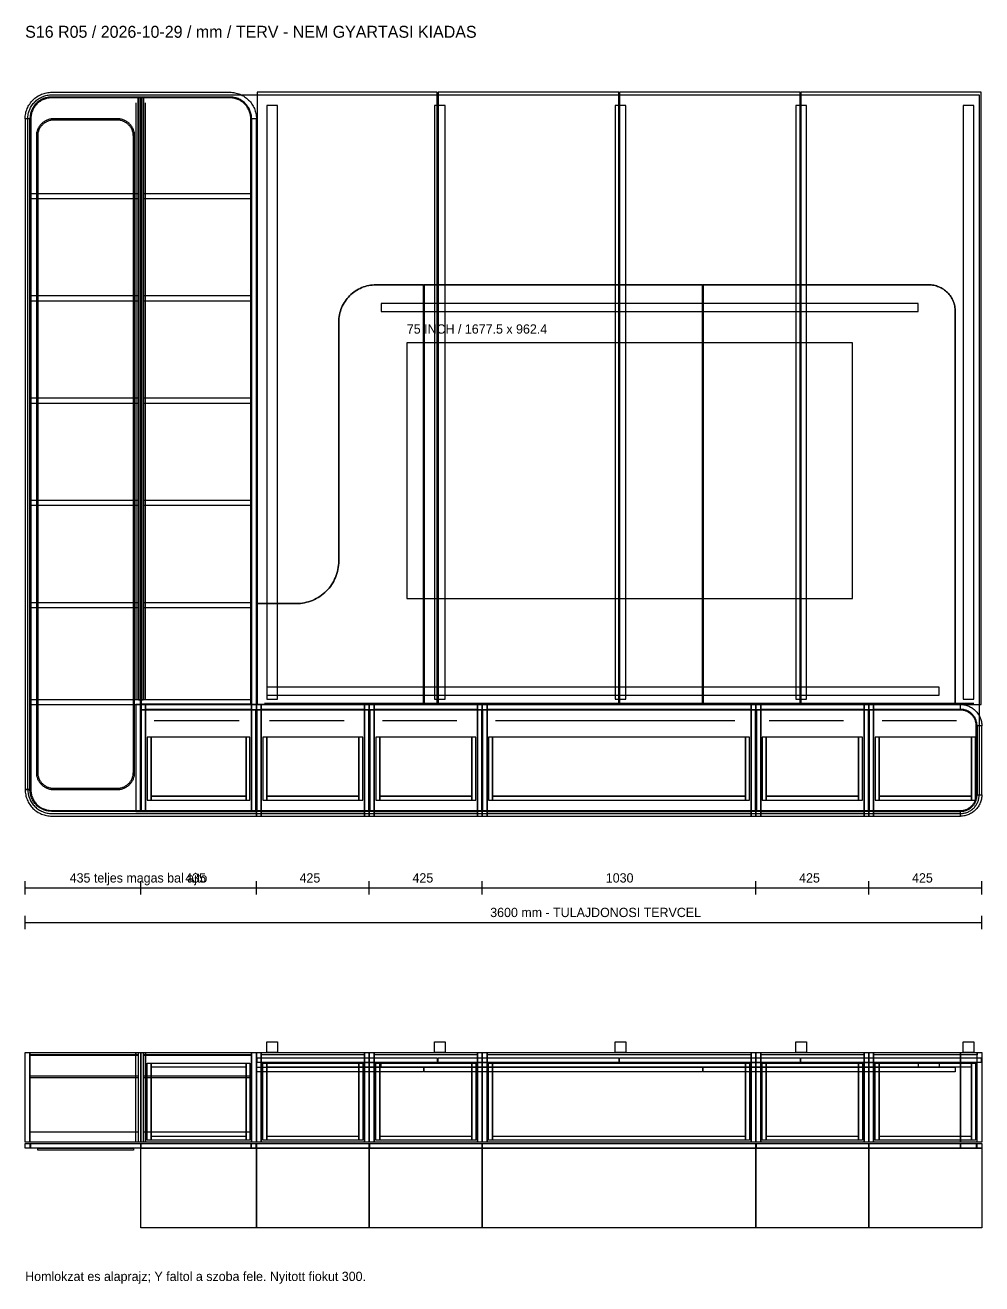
# Model space of a CAD drawing. Header units: millimetres. Extents: x 0 to 3600, y -1611 to 3127.
import ezdxf

# ---------------------------------------------------------------- set-up
doc = ezdxf.new("R2010")
doc.units = ezdxf.units.MM
for name, color, linetype in [('DIM', 3, 'Continuous'), ('LIGHT', 2, 'Continuous'), ('OPEN', 1, 'Continuous'), ('OUTLINE', 7, 'Continuous'), ('PLAN', 4, 'Continuous'), ('TEXT', 7, 'Continuous')]:
    doc.layers.add(name, color=color, linetype=linetype)

msp = doc.modelspace()

# ---------------------------------------------------------------- linework, layer by layer
at = {"layer": 'DIM'}
for p, q in [((0, -145), (0, -95)), ((0, -120), (435, -120)), ((435, -145), (435, -95)), ((435, -145), (435, -95)), ((435, -120), (870, -120)), ((870, -145), (870, -95)), ((870, -145), (870, -95)), ((870, -120), (1295, -120)), ((1295, -145), (1295, -95)), ((1295, -145), (1295, -95)), ((1295, -120), (1720, -120)), ((1720, -145), (1720, -95)), ((1720, -145), (1720, -95)), ((1720, -120), (2750, -120)), ((2750, -145), (2750, -95)), ((2750, -145), (2750, -95)), ((2750, -120), (3175, -120)), ((3175, -145), (3175, -95)), ((3175, -145), (3175, -95)), ((3175, -120), (3600, -120)), ((3600, -145), (3600, -95)), ((0, -275), (0, -225)), ((3600, -275), (3600, -225)), ((0, -250), (3600, -250))]:
    msp.add_line(p, q, dxfattribs=at)
at = {"layer": 'LIGHT'}
for p, q in [((39.6, 2841.7), (42.9, 2844.6)), ((42.9, 2844.6), (46.4, 2847.3)), ((46.4, 2847.3), (50, 2849.8)), ((50, 2849.8), (53.7, 2852.2)), ((53.7, 2852.2), (57.6, 2854.4)), ((57.6, 2854.4), (61.5, 2856.4)), ((61.5, 2856.4), (65.6, 2858.1)), ((65.6, 2858.1), (69.7, 2859.7)), ((69.7, 2859.7), (73.9, 2861.1)), ((73.9, 2861.1), (78.1, 2862.3)), ((78.1, 2862.3), (82.4, 2863.3)), ((82.4, 2863.3), (86.8, 2864)), ((86.8, 2864), (91.2, 2864.6)), ((91.2, 2864.6), (95.6, 2864.9)), ((95.6, 2864.9), (100, 2865)), ((100, 2865), (3590, 2865)), ((3590, 2865), (3590, 230)), ((11.7, 2792.6), (12.7, 2796.9)), ((12.7, 2796.9), (13.9, 2801.1)), ((13.9, 2801.1), (15.3, 2805.3)), ((15.3, 2805.3), (16.9, 2809.4)), ((16.9, 2809.4), (18.6, 2813.5)), ((18.6, 2813.5), (20.6, 2817.4)), ((20.6, 2817.4), (22.8, 2821.3)), ((22.8, 2821.3), (25.2, 2825)), ((25.2, 2825), (27.7, 2828.6)), ((27.7, 2828.6), (30.4, 2832.1)), ((30.4, 2832.1), (33.3, 2835.4)), ((33.3, 2835.4), (36.4, 2838.6)), ((36.4, 2838.6), (39.6, 2841.7)), ((417.5, 590), (417.5, 2835)), ((452.5, 590), (452.5, 2835)), ((10, 2775), (10.1, 2779.4)), ((10, 250), (10, 2775)), ((10, 2775), (10, 2775)), ((10.1, 2779.4), (10.4, 2783.8)), ((10.4, 2783.8), (11, 2788.2)), ((11, 2788.2), (11.7, 2792.6)), ((54.8, 2748.7), (53, 2746.1)), ((56.8, 2751.2), (54.8, 2748.7)), ((58.8, 2753.7), (56.8, 2751.2)), ((61, 2756), (58.8, 2753.7)), ((63.3, 2758.2), (61, 2756)), ((65.8, 2760.2), (63.3, 2758.2)), ((68.3, 2762.2), (65.8, 2760.2)), ((70.9, 2764), (68.3, 2762.2)), ((73.6, 2765.8), (70.9, 2764)), ((76.4, 2767.3), (73.6, 2765.8)), ((79.2, 2768.8), (76.4, 2767.3)), ((82.1, 2770.1), (79.2, 2768.8)), ((85.1, 2771.2), (82.1, 2770.1)), ((88.1, 2772.2), (85.1, 2771.2)), ((91.2, 2773.1), (88.1, 2772.2)), ((94.3, 2773.8), (91.2, 2773.1)), ((97.5, 2774.3), (94.3, 2773.8)), ((100.6, 2774.7), (97.5, 2774.3)), ((103.8, 2774.9), (100.6, 2774.7)), ((107, 2775), (103.8, 2774.9)), ((347, 2775), (107, 2775)), ((350.2, 2774.9), (347, 2775)), ((353.4, 2774.7), (350.2, 2774.9)), ((356.5, 2774.3), (353.4, 2774.7)), ((359.7, 2773.8), (356.5, 2774.3)), ((362.8, 2773.1), (359.7, 2773.8)), ((365.9, 2772.2), (362.8, 2773.1)), ((368.9, 2771.2), (365.9, 2772.2)), ((371.9, 2770.1), (368.9, 2771.2)), ((374.8, 2768.8), (371.9, 2770.1)), ((377.6, 2767.3), (374.8, 2768.8)), ((380.4, 2765.8), (377.6, 2767.3)), ((383.1, 2764), (380.4, 2765.8)), ((385.7, 2762.2), (383.1, 2764)), ((388.2, 2760.2), (385.7, 2762.2)), ((390.7, 2758.2), (388.2, 2760.2)), ((393, 2756), (390.7, 2758.2)), ((395.2, 2753.7), (393, 2756)), ((397.2, 2751.2), (395.2, 2753.7)), ((399.2, 2748.7), (397.2, 2751.2)), ((401, 2746.1), (399.2, 2748.7)), ((42.1, 2713.2), (42, 2710)), ((42, 2710), (42, 315)), ((42.3, 2716.4), (42.1, 2713.2)), ((42.7, 2719.5), (42.3, 2716.4)), ((43.2, 2722.7), (42.7, 2719.5)), ((43.9, 2725.8), (43.2, 2722.7)), ((44.8, 2728.9), (43.9, 2725.8)), ((45.8, 2731.9), (44.8, 2728.9)), ((46.9, 2734.9), (45.8, 2731.9)), ((48.2, 2737.8), (46.9, 2734.9)), ((49.7, 2740.6), (48.2, 2737.8)), ((51.2, 2743.4), (49.7, 2740.6)), ((53, 2746.1), (51.2, 2743.4)), ((402.8, 2743.4), (401, 2746.1)), ((404.3, 2740.6), (402.8, 2743.4)), ((405.8, 2737.8), (404.3, 2740.6)), ((407.1, 2734.9), (405.8, 2737.8)), ((408.2, 2731.9), (407.1, 2734.9)), ((409.2, 2728.9), (408.2, 2731.9)), ((410.1, 2725.8), (409.2, 2728.9)), ((410.8, 2722.7), (410.1, 2725.8)), ((411.3, 2719.5), (410.8, 2722.7)), ((411.7, 2716.4), (411.3, 2719.5)), ((411.9, 2713.2), (411.7, 2716.4)), ((412, 2710), (411.9, 2713.2)), ((412, 315), (412, 2710)), ((1248, 2130.1), (1254, 2133.5)), ((1254, 2133.5), (1260.1, 2136.6)), ((1260.1, 2136.6), (1266.4, 2139.3)), ((1266.4, 2139.3), (1272.8, 2141.8)), ((1272.8, 2141.8), (1279.4, 2144)), ((1279.4, 2144), (1286, 2145.8)), ((1286, 2145.8), (1292.7, 2147.3)), ((1292.7, 2147.3), (1299.5, 2148.5)), ((1299.5, 2148.5), (1306.3, 2149.3)), ((1306.3, 2149.3), (1313.1, 2149.8)), ((1313.1, 2149.8), (1320, 2150)), ((1320, 2150), (3400, 2150)), ((3400, 2150), (3400, 2150)), ((3400, 2150), (3404.9, 2149.9)), ((3404.9, 2149.9), (3409.8, 2149.5)), ((3409.8, 2149.5), (3414.7, 2148.9)), ((3414.7, 2148.9), (3419.5, 2148.1)), ((3419.5, 2148.1), (3424.3, 2147)), ((3424.3, 2147), (3429, 2145.7)), ((3429, 2145.7), (3433.7, 2144.2)), ((3433.7, 2144.2), (3438.3, 2142.4)), ((3438.3, 2142.4), (3442.8, 2140.4)), ((3442.8, 2140.4), (3447.1, 2138.2)), ((3447.1, 2138.2), (3451.4, 2135.8)), ((3451.4, 2135.8), (3455.6, 2133.1)), ((3455.6, 2133.1), (3459.6, 2130.3)), ((1199.9, 2082), (1203.6, 2087.8)), ((1203.6, 2087.8), (1207.6, 2093.4)), ((1207.6, 2093.4), (1211.8, 2098.8)), ((1211.8, 2098.8), (1216.3, 2104)), ((1216.3, 2104), (1221, 2109)), ((1221, 2109), (1226, 2113.7)), ((1226, 2113.7), (1231.2, 2118.2)), ((1231.2, 2118.2), (1236.6, 2122.4)), ((1236.6, 2122.4), (1242.2, 2126.4)), ((1242.2, 2126.4), (1248, 2130.1)), ((3459.6, 2130.3), (3463.4, 2127.3)), ((3463.4, 2127.3), (3467.2, 2124.1)), ((3467.2, 2124.1), (3470.7, 2120.7)), ((3470.7, 2120.7), (3474.1, 2117.2)), ((3474.1, 2117.2), (3477.3, 2113.4)), ((3477.3, 2113.4), (3480.3, 2109.6)), ((3480.3, 2109.6), (3483.1, 2105.6)), ((3483.1, 2105.6), (3485.8, 2101.4)), ((3485.8, 2101.4), (3488.2, 2097.1)), ((3488.2, 2097.1), (3490.4, 2092.8)), ((3490.4, 2092.8), (3492.4, 2088.3)), ((3492.4, 2088.3), (3494.2, 2083.7)), ((1182.7, 2037.3), (1184.2, 2044)), ((1184.2, 2044), (1186, 2050.6)), ((1186, 2050.6), (1188.2, 2057.2)), ((1188.2, 2057.2), (1190.7, 2063.6)), ((1190.7, 2063.6), (1193.4, 2069.9)), ((1193.4, 2069.9), (1196.5, 2076)), ((1196.5, 2076), (1199.9, 2082)), ((3494.2, 2083.7), (3495.7, 2079)), ((3495.7, 2079), (3497, 2074.3)), ((3497, 2074.3), (3498.1, 2069.5)), ((3498.1, 2069.5), (3498.9, 2064.7)), ((3498.9, 2064.7), (3499.5, 2059.8)), ((3499.5, 2059.8), (3499.9, 2054.9)), ((3499.9, 2054.9), (3500, 2050)), ((3500, 2050), (3500, 570)), ((1180, 2010), (1180.2, 2016.9)), ((1180, 1110), (1180, 2010)), ((1180, 2010), (1180, 2010)), ((1180.2, 2016.9), (1180.7, 2023.7)), ((1180.7, 2023.7), (1181.5, 2030.5)), ((1181.5, 2030.5), (1182.7, 2037.3)), ((1178.3, 1086.5), (1179.2, 1094.3)), ((1179.2, 1094.3), (1179.8, 1102.1)), ((1179.8, 1102.1), (1180, 1110)), ((1164.6, 1041.6), (1167.8, 1048.8)), ((1167.8, 1048.8), (1170.6, 1056.1)), ((1170.6, 1056.1), (1173.1, 1063.6)), ((1173.1, 1063.6), (1175.2, 1071.1)), ((1175.2, 1071.1), (1176.9, 1078.8)), ((1176.9, 1078.8), (1178.3, 1086.5)), ((1127.4, 991.4), (1133.1, 996.9)), ((1133.1, 996.9), (1138.6, 1002.6)), ((1138.6, 1002.6), (1143.7, 1008.5)), ((1143.7, 1008.5), (1148.5, 1014.7)), ((1148.5, 1014.7), (1153, 1021.1)), ((1153, 1021.1), (1157.2, 1027.7)), ((1157.2, 1027.7), (1161.1, 1034.6)), ((1161.1, 1034.6), (1164.6, 1041.6)), ((870, 950), (1020, 950)), ((1020, 950), (1027.9, 950.2)), ((1020, 950), (1020, 950)), ((1027.9, 950.2), (1035.7, 950.8)), ((1035.7, 950.8), (1043.5, 951.7)), ((1043.5, 951.7), (1051.2, 953.1)), ((1051.2, 953.1), (1058.9, 954.8)), ((1058.9, 954.8), (1066.4, 956.9)), ((1066.4, 956.9), (1073.9, 959.4)), ((1073.9, 959.4), (1081.2, 962.2)), ((1081.2, 962.2), (1088.4, 965.4)), ((1088.4, 965.4), (1095.4, 968.9)), ((1095.4, 968.9), (1102.3, 972.8)), ((1102.3, 972.8), (1108.9, 977)), ((1108.9, 977), (1115.3, 981.5)), ((1115.3, 981.5), (1121.5, 986.3)), ((1121.5, 986.3), (1127.4, 991.4)), ((900, 575), (3570, 575)), ((485, 510), (805, 510)), ((920, 510), (1200, 510)), ((1345, 510), (1625, 510)), ((1770, 510), (2670, 510)), ((2800, 510), (3080, 510)), ((3225, 510), (3505, 510)), ((42, 315), (42.1, 311.8)), ((42.1, 311.8), (42.3, 308.6)), ((42.3, 308.6), (42.7, 305.5)), ((42.7, 305.5), (43.2, 302.3)), ((43.2, 302.3), (43.9, 299.2)), ((43.9, 299.2), (44.8, 296.1)), ((44.8, 296.1), (45.8, 293.1)), ((45.8, 293.1), (46.9, 290.1)), ((46.9, 290.1), (48.2, 287.2)), ((48.2, 287.2), (49.7, 284.4)), ((49.7, 284.4), (51.2, 281.6)), ((402.8, 281.6), (404.3, 284.4)), ((404.3, 284.4), (405.8, 287.2)), ((405.8, 287.2), (407.1, 290.1)), ((407.1, 290.1), (408.2, 293.1)), ((408.2, 293.1), (409.2, 296.1)), ((409.2, 296.1), (410.1, 299.2)), ((410.1, 299.2), (410.8, 302.3)), ((410.8, 302.3), (411.3, 305.5)), ((411.3, 305.5), (411.7, 308.6)), ((411.7, 308.6), (411.9, 311.8)), ((411.9, 311.8), (412, 315)), ((10, 250), (10.1, 245.6)), ((10.1, 245.6), (10.4, 241.2)), ((10.4, 241.2), (11, 236.8)), ((51.2, 281.6), (53, 278.9)), ((53, 278.9), (54.8, 276.3)), ((54.8, 276.3), (56.8, 273.8)), ((56.8, 273.8), (58.8, 271.3)), ((58.8, 271.3), (61, 269)), ((61, 269), (63.3, 266.8)), ((63.3, 266.8), (65.8, 264.8)), ((65.8, 264.8), (68.3, 262.8)), ((68.3, 262.8), (70.9, 261)), ((70.9, 261), (73.6, 259.2)), ((73.6, 259.2), (76.4, 257.7)), ((76.4, 257.7), (79.2, 256.2)), ((79.2, 256.2), (82.1, 254.9)), ((82.1, 254.9), (85.1, 253.8)), ((85.1, 253.8), (88.1, 252.8)), ((88.1, 252.8), (91.2, 251.9)), ((91.2, 251.9), (94.3, 251.2)), ((94.3, 251.2), (97.5, 250.7)), ((97.5, 250.7), (100.6, 250.3)), ((100.6, 250.3), (103.8, 250.1)), ((103.8, 250.1), (107, 250)), ((107, 250), (347, 250)), ((347, 250), (350.2, 250.1)), ((350.2, 250.1), (353.4, 250.3)), ((353.4, 250.3), (356.5, 250.7)), ((356.5, 250.7), (359.7, 251.2)), ((359.7, 251.2), (362.8, 251.9)), ((362.8, 251.9), (365.9, 252.8)), ((365.9, 252.8), (368.9, 253.8)), ((368.9, 253.8), (371.9, 254.9)), ((371.9, 254.9), (374.8, 256.2)), ((374.8, 256.2), (377.6, 257.7)), ((377.6, 257.7), (380.4, 259.2)), ((380.4, 259.2), (383.1, 261)), ((383.1, 261), (385.7, 262.8)), ((385.7, 262.8), (388.2, 264.8)), ((388.2, 264.8), (390.7, 266.8)), ((390.7, 266.8), (393, 269)), ((393, 269), (395.2, 271.3)), ((395.2, 271.3), (397.2, 273.8)), ((397.2, 273.8), (399.2, 276.3)), ((399.2, 276.3), (401, 278.9)), ((401, 278.9), (402.8, 281.6)), ((11, 236.8), (11.7, 232.4)), ((11.7, 232.4), (12.7, 228.1)), ((12.7, 228.1), (13.9, 223.9)), ((13.9, 223.9), (15.3, 219.7)), ((15.3, 219.7), (16.9, 215.6)), ((16.9, 215.6), (18.6, 211.5)), ((18.6, 211.5), (20.6, 207.6)), ((20.6, 207.6), (22.8, 203.7)), ((22.8, 203.7), (25.2, 200)), ((25.2, 200), (27.7, 196.4)), ((27.7, 196.4), (30.4, 192.9)), ((30.4, 192.9), (33.3, 189.6)), ((33.3, 189.6), (36.4, 186.4)), ((3576.2, 188.3), (3578.2, 191.1)), ((3578.2, 191.1), (3580, 194)), ((3580, 194), (3581.7, 197)), ((3581.7, 197), (3583.3, 200.1)), ((3583.3, 200.1), (3584.7, 203.2)), ((3584.7, 203.2), (3585.9, 206.4)), ((3585.9, 206.4), (3587, 209.7)), ((3587, 209.7), (3587.9, 213)), ((3587.9, 213), (3588.7, 216.3)), ((3588.7, 216.3), (3589.2, 219.7)), ((3589.2, 219.7), (3589.7, 223.1)), ((3589.7, 223.1), (3589.9, 226.6)), ((3589.9, 226.6), (3590, 230)), ((36.4, 186.4), (39.6, 183.3)), ((39.6, 183.3), (42.9, 180.4)), ((42.9, 180.4), (46.4, 177.7)), ((46.4, 177.7), (50, 175.2)), ((50, 175.2), (53.7, 172.8)), ((53.7, 172.8), (57.6, 170.6)), ((57.6, 170.6), (61.5, 168.6)), ((61.5, 168.6), (65.6, 166.9)), ((65.6, 166.9), (69.7, 165.3)), ((69.7, 165.3), (73.9, 163.9)), ((73.9, 163.9), (78.1, 162.7)), ((78.1, 162.7), (82.4, 161.7)), ((82.4, 161.7), (86.8, 161)), ((86.8, 161), (91.2, 160.4)), ((91.2, 160.4), (95.6, 160.1)), ((95.6, 160.1), (100, 160)), ((100, 160), (3520, 160)), ((3520, 160), (3523.4, 160.1)), ((3520, 160), (3520, 160)), ((3523.4, 160.1), (3526.9, 160.3)), ((3526.9, 160.3), (3530.3, 160.8)), ((3530.3, 160.8), (3533.7, 161.3)), ((3533.7, 161.3), (3537, 162.1)), ((3537, 162.1), (3540.3, 163)), ((3540.3, 163), (3543.6, 164.1)), ((3543.6, 164.1), (3546.8, 165.3)), ((3546.8, 165.3), (3549.9, 166.7)), ((3549.9, 166.7), (3553, 168.3)), ((3553, 168.3), (3556, 170)), ((3556, 170), (3558.9, 171.8)), ((3558.9, 171.8), (3561.7, 173.8)), ((3561.7, 173.8), (3564.4, 175.9)), ((3564.4, 175.9), (3567, 178.1)), ((3567, 178.1), (3569.5, 180.5)), ((3569.5, 180.5), (3571.9, 183)), ((3571.9, 183), (3574.1, 185.6)), ((3574.1, 185.6), (3576.2, 188.3))]:
    msp.add_line(p, q, dxfattribs=at)
at = {"layer": 'OPEN'}
for points in [[(435, -1100), (870, -1100), (870, -1400), (435, -1400)], [(870, -1100), (1295, -1100), (1295, -1400), (870, -1400)], [(1295, -1100), (1720, -1100), (1720, -1400), (1295, -1400)], [(1720, -1100), (2750, -1100), (2750, -1400), (1720, -1400)], [(2750, -1100), (3175, -1100), (3175, -1400), (2750, -1400)], [(3175, -1100), (3600, -1100), (3600, -1400), (3175, -1400)]]:
    msp.add_lwpolyline(points, close=True, dxfattribs=at)
at = {"layer": 'OUTLINE'}
for points in [[(0, 2775), (0.1, 2779.9), (0.5, 2784.8), (1.1, 2789.7), (1.9, 2794.5), (3, 2799.3), (4.3, 2804), (5.8, 2808.7), (7.6, 2813.3), (9.6, 2817.8), (11.8, 2822.1), (14.2, 2826.4), (16.9, 2830.6), (19.7, 2834.6), (22.7, 2838.4), (25.9, 2842.2), (29.3, 2845.7), (32.8, 2849.1), (36.6, 2852.3), (40.4, 2855.3), (44.4, 2858.1), (48.6, 2860.8), (52.9, 2863.2), (57.2, 2865.4), (61.7, 2867.4), (66.3, 2869.2), (71, 2870.7), (75.7, 2872), (80.5, 2873.1), (85.3, 2873.9), (90.2, 2874.5), (95.1, 2874.9), (100, 2875), (770, 2875), (770, 2875), (774.9, 2874.9), (779.8, 2874.5), (784.7, 2873.9), (789.5, 2873.1), (794.3, 2872), (799, 2870.7), (803.7, 2869.2), (808.3, 2867.4), (812.8, 2865.4), (817.1, 2863.2), (821.4, 2860.8), (825.6, 2858.1), (829.6, 2855.3), (833.4, 2852.3), (837.2, 2849.1), (840.7, 2845.7), (844.1, 2842.2), (847.3, 2838.4), (850.3, 2834.6), (853.1, 2830.6), (855.8, 2826.4), (858.2, 2822.1), (860.4, 2817.8), (862.4, 2813.3), (864.2, 2808.7), (865.7, 2804), (867, 2799.3), (868.1, 2794.5), (868.9, 2789.7), (869.5, 2784.8), (869.9, 2779.9), (870, 2775), (852, 2775), (852, 2775), (851.9, 2779), (851.6, 2783), (851.1, 2787), (850.4, 2791), (849.5, 2794.9), (848.5, 2798.8), (847.2, 2802.6), (845.8, 2806.4), (844.1, 2810.1), (842.3, 2813.7), (840.3, 2817.2), (838.2, 2820.6), (835.9, 2823.8), (833.4, 2827), (830.8, 2830.1), (828, 2833), (825.1, 2835.8), (822, 2838.4), (818.8, 2840.9), (815.6, 2843.2), (812.2, 2845.3), (808.7, 2847.3), (805.1, 2849.1), (801.4, 2850.8), (797.6, 2852.2), (793.8, 2853.5), (789.9, 2854.5), (786, 2855.4), (782, 2856.1), (778, 2856.6), (774, 2856.9), (770, 2857), (100, 2857), (100, 2857), (96, 2856.9), (92, 2856.6), (88, 2856.1), (84, 2855.4), (80.1, 2854.5), (76.2, 2853.5), (72.4, 2852.2), (68.6, 2850.8), (64.9, 2849.1), (61.3, 2847.3), (57.8, 2845.3), (54.4, 2843.2), (51.2, 2840.9), (48, 2838.4), (44.9, 2835.8), (42, 2833), (39.2, 2830.1), (36.6, 2827), (34.1, 2823.8), (31.8, 2820.6), (29.7, 2817.2), (27.7, 2813.7), (25.9, 2810.1), (24.2, 2806.4), (22.8, 2802.6), (21.5, 2798.8), (20.5, 2794.9), (19.6, 2791), (18.9, 2787), (18.4, 2783), (18.1, 2779), (18, 2775)], [(0, 2775), (0.1, 2779.9), (0.5, 2784.8), (1.1, 2789.7), (1.9, 2794.5), (3, 2799.3), (4.3, 2804), (5.8, 2808.7), (7.6, 2813.3), (9.6, 2817.8), (11.8, 2822.1), (14.2, 2826.4), (16.9, 2830.6), (19.7, 2834.6), (22.7, 2838.4), (25.9, 2842.2), (29.3, 2845.7), (32.8, 2849.1), (36.6, 2852.3), (40.4, 2855.3), (44.4, 2858.1), (48.6, 2860.8), (52.9, 2863.2), (57.2, 2865.4), (61.7, 2867.4), (66.3, 2869.2), (71, 2870.7), (75.7, 2872), (80.5, 2873.1), (85.3, 2873.9), (90.2, 2874.5), (95.1, 2874.9), (100, 2875), (770, 2875), (770, 2875), (774.9, 2874.9), (779.8, 2874.5), (784.7, 2873.9), (789.5, 2873.1), (794.3, 2872), (799, 2870.7), (803.7, 2869.2), (808.3, 2867.4), (812.8, 2865.4), (817.1, 2863.2), (821.4, 2860.8), (825.6, 2858.1), (829.6, 2855.3), (833.4, 2852.3), (837.2, 2849.1), (840.7, 2845.7), (844.1, 2842.2), (847.3, 2838.4), (850.3, 2834.6), (853.1, 2830.6), (855.8, 2826.4), (858.2, 2822.1), (860.4, 2817.8), (862.4, 2813.3), (864.2, 2808.7), (865.7, 2804), (867, 2799.3), (868.1, 2794.5), (868.9, 2789.7), (869.5, 2784.8), (869.9, 2779.9), (870, 2775), (852, 2775), (852, 2775), (851.9, 2779), (851.6, 2783), (851.1, 2787), (850.4, 2791), (849.5, 2794.9), (848.5, 2798.8), (847.2, 2802.6), (845.8, 2806.4), (844.1, 2810.1), (842.3, 2813.7), (840.3, 2817.2), (838.2, 2820.6), (835.9, 2823.8), (833.4, 2827), (830.8, 2830.1), (828, 2833), (825.1, 2835.8), (822, 2838.4), (818.8, 2840.9), (815.6, 2843.2), (812.2, 2845.3), (808.7, 2847.3), (805.1, 2849.1), (801.4, 2850.8), (797.6, 2852.2), (793.8, 2853.5), (789.9, 2854.5), (786, 2855.4), (782, 2856.1), (778, 2856.6), (774, 2856.9), (770, 2857), (100, 2857), (100, 2857), (96, 2856.9), (92, 2856.6), (88, 2856.1), (84, 2855.4), (80.1, 2854.5), (76.2, 2853.5), (72.4, 2852.2), (68.6, 2850.8), (64.9, 2849.1), (61.3, 2847.3), (57.8, 2845.3), (54.4, 2843.2), (51.2, 2840.9), (48, 2838.4), (44.9, 2835.8), (42, 2833), (39.2, 2830.1), (36.6, 2827), (34.1, 2823.8), (31.8, 2820.6), (29.7, 2817.2), (27.7, 2813.7), (25.9, 2810.1), (24.2, 2806.4), (22.8, 2802.6), (21.5, 2798.8), (20.5, 2794.9), (19.6, 2791), (18.9, 2787), (18.4, 2783), (18.1, 2779), (18, 2775)], [(19, 935), (425, 935), (425, 2856), (100, 2856), (100, 2856), (96, 2855.9), (92, 2855.6), (88, 2855.1), (84, 2854.4), (80.1, 2853.5), (76.2, 2852.5), (72.4, 2851.2), (68.6, 2849.8), (64.9, 2848.1), (61.3, 2846.3), (57.8, 2844.3), (54.4, 2842.2), (51.2, 2839.9), (48, 2837.4), (44.9, 2834.8), (42, 2832), (39.2, 2829.1), (36.6, 2826), (34.1, 2822.8), (31.8, 2819.6), (29.7, 2816.2), (27.7, 2812.7), (25.9, 2809.1), (24.2, 2805.4), (22.8, 2801.6), (21.5, 2797.8), (20.5, 2793.9), (19.6, 2790), (19, 2786.7)], [(100, 171), (433.5, 171), (433.5, 2854), (100, 2854), (100, 2854), (96.1, 2853.9), (92.3, 2853.6), (88.4, 2853.1), (84.6, 2852.5), (80.8, 2851.6), (77.1, 2850.6), (73.4, 2849.4), (69.8, 2848), (66.2, 2846.4), (62.8, 2844.7), (59.4, 2842.8), (56.1, 2840.7), (52.9, 2838.5), (49.9, 2836.1), (46.9, 2833.5), (44.1, 2830.9), (41.5, 2828.1), (38.9, 2825.1), (36.5, 2822.1), (34.3, 2818.9), (32.2, 2815.6), (30.3, 2812.2), (28.6, 2808.8), (27, 2805.2), (25.6, 2801.6), (24.4, 2797.9), (23.4, 2794.2), (22.5, 2790.4), (21.9, 2786.6), (21.4, 2782.7), (21.1, 2778.9), (21, 2775), (21, 250), (21, 250), (21.1, 246.1), (21.4, 242.3), (21.9, 238.4), (22.5, 234.6), (23.4, 230.8), (24.4, 227.1), (25.6, 223.4), (27, 219.8), (28.6, 216.2), (30.3, 212.8), (32.2, 209.4), (34.3, 206.1), (36.5, 202.9), (38.9, 199.9), (41.5, 196.9), (44.1, 194.1), (46.9, 191.5), (49.9, 188.9), (52.9, 186.5), (56.1, 184.3), (59.4, 182.2), (62.8, 180.3), (66.2, 178.6), (69.8, 177), (73.4, 175.6), (77.1, 174.4), (80.8, 173.4), (84.6, 172.5), (88.4, 171.9), (92.3, 171.4), (96.1, 171.1), (100, 171)], [(426, 588), (444, 588), (444, 2857), (426, 2857)], [(436.5, 573), (849, 573), (849, 2775), (849, 2775), (848.9, 2778.9), (848.6, 2782.7), (848.1, 2786.6), (847.5, 2790.4), (846.6, 2794.2), (845.6, 2797.9), (844.4, 2801.6), (843, 2805.2), (841.4, 2808.8), (839.7, 2812.2), (837.8, 2815.6), (835.7, 2818.9), (833.5, 2822.1), (831.1, 2825.1), (828.5, 2828.1), (825.9, 2830.9), (823.1, 2833.5), (820.1, 2836.1), (817.1, 2838.5), (813.9, 2840.7), (810.6, 2842.8), (807.2, 2844.7), (803.8, 2846.4), (800.2, 2848), (796.6, 2849.4), (792.9, 2850.6), (789.2, 2851.6), (785.4, 2852.5), (781.6, 2853.1), (777.7, 2853.6), (773.9, 2853.9), (770, 2854), (436.5, 2854)], [(445, 935), (851, 935), (851, 2786.7), (850.4, 2790), (849.5, 2793.9), (848.5, 2797.8), (847.2, 2801.6), (845.8, 2805.4), (844.1, 2809.1), (842.3, 2812.7), (840.3, 2816.2), (838.2, 2819.6), (835.9, 2822.8), (833.4, 2826), (830.8, 2829.1), (828, 2832), (825.1, 2834.8), (822, 2837.4), (818.8, 2839.9), (815.6, 2842.2), (812.2, 2844.3), (808.7, 2846.3), (805.1, 2848.1), (801.4, 2849.8), (797.6, 2851.2), (793.8, 2852.5), (789.9, 2853.5), (786, 2854.4), (782, 2855.1), (778, 2855.6), (774, 2855.9), (770, 2856), (445, 2856)], [(873, 570), (1551, 570), (1551, 2875), (873, 2875)], [(1554, 570), (2233.5, 570), (2233.5, 2875), (1554, 2875)], [(2236.5, 570), (2916, 570), (2916, 2875), (2236.5, 2875)], [(2919, 570), (3597, 570), (3597, 2875), (2919, 2875)], [(910, 590), (950, 590), (950, 2825), (910, 2825)], [(1540, 590), (1580, 590), (1580, 2825), (1540, 2825)], [(2220, 590), (2260, 590), (2260, 2825), (2220, 2825)], [(2900, 590), (2940, 590), (2940, 2825), (2900, 2825)], [(3530, 590), (3570, 590), (3570, 2825), (3530, 2825)], [(0, 250), (18, 250), (18, 2775), (0, 2775)], [(0, 250), (18, 250), (18, 2775), (0, 2775)], [(347, 255), (349.9, 255.1), (352.9, 255.3), (355.8, 255.6), (358.7, 256.2), (361.6, 256.8), (364.4, 257.6), (367.2, 258.5), (370, 259.6), (372.7, 260.8), (375.3, 262.1), (377.8, 263.5), (380.3, 265.1), (382.7, 266.8), (385.1, 268.6), (387.3, 270.5), (389.4, 272.6), (391.5, 274.7), (393.4, 276.9), (395.2, 279.3), (396.9, 281.7), (398.5, 284.2), (399.9, 286.7), (401.2, 289.3), (402.4, 292), (403.5, 294.8), (404.4, 297.6), (405.2, 300.4), (405.8, 303.3), (406.4, 306.2), (406.7, 309.1), (406.9, 312.1), (407, 315), (407, 2710), (406.9, 2712.9), (406.7, 2715.9), (406.4, 2718.8), (405.8, 2721.7), (405.2, 2724.6), (404.4, 2727.4), (403.5, 2730.2), (402.4, 2733), (401.2, 2735.7), (399.9, 2738.3), (398.5, 2740.8), (396.9, 2743.3), (395.2, 2745.7), (393.4, 2748.1), (391.5, 2750.3), (389.4, 2752.4), (387.3, 2754.5), (385.1, 2756.4), (382.7, 2758.2), (380.3, 2759.9), (377.8, 2761.5), (375.3, 2762.9), (372.7, 2764.2), (370, 2765.4), (367.2, 2766.5), (364.4, 2767.4), (361.6, 2768.2), (358.7, 2768.8), (355.8, 2769.4), (352.9, 2769.7), (349.9, 2769.9), (347, 2770), (107, 2770), (104.1, 2769.9), (101.1, 2769.7), (98.2, 2769.4), (95.3, 2768.8), (92.4, 2768.2), (89.6, 2767.4), (86.8, 2766.5), (84, 2765.4), (81.3, 2764.2), (78.7, 2762.9), (76.2, 2761.5), (73.7, 2759.9), (71.3, 2758.2), (68.9, 2756.4), (66.7, 2754.5), (64.6, 2752.4), (62.5, 2750.3), (60.6, 2748.1), (58.8, 2745.7), (57.1, 2743.3), (55.5, 2740.8), (54.1, 2738.3), (52.8, 2735.7), (51.6, 2733), (50.5, 2730.2), (49.6, 2727.4), (48.8, 2724.6), (48.2, 2721.7), (47.6, 2718.8), (47.3, 2715.9), (47.1, 2712.9), (47, 2710), (47, 315), (47.1, 312.1), (47.3, 309.1), (47.6, 306.2), (48.2, 303.3), (48.8, 300.4), (49.6, 297.6), (50.5, 294.8), (51.6, 292), (52.8, 289.3), (54.1, 286.7), (55.5, 284.2), (57.1, 281.7), (58.8, 279.3), (60.6, 276.9), (62.5, 274.7), (64.6, 272.6), (66.7, 270.5), (68.9, 268.6), (71.3, 266.8), (73.7, 265.1), (76.2, 263.5), (78.7, 262.1), (81.3, 260.8), (84, 259.6), (86.8, 258.5), (89.6, 257.6), (92.4, 256.8), (95.3, 256.2), (98.2, 255.6), (101.1, 255.3), (104.1, 255.1), (107, 255)], [(852, 570), (870, 570), (870, 2775), (852, 2775)], [(852, 570), (870, 570), (870, 2775), (852, 2775)], [(19, 2475), (425, 2475), (425, 2493), (19, 2493)], [(445, 2475), (851, 2475), (851, 2493), (445, 2493)], [(870, 570), (1498.5, 570), (1498.5, 2150), (1320, 2150), (1320, 2150), (1313.1, 2149.8), (1306.3, 2149.3), (1299.5, 2148.5), (1292.7, 2147.3), (1286, 2145.8), (1279.4, 2144), (1272.8, 2141.8), (1266.4, 2139.3), (1260.1, 2136.6), (1254, 2133.5), (1248, 2130.1), (1242.2, 2126.4), (1236.6, 2122.4), (1231.2, 2118.2), (1226, 2113.7), (1221, 2109), (1216.3, 2104), (1211.8, 2098.8), (1207.6, 2093.4), (1203.6, 2087.8), (1199.9, 2082), (1196.5, 2076), (1193.4, 2069.9), (1190.7, 2063.6), (1188.2, 2057.2), (1186, 2050.6), (1184.2, 2044), (1182.7, 2037.3), (1181.5, 2030.5), (1180.7, 2023.7), (1180.2, 2016.9), (1180, 2010), (1180, 1110), (1180, 1110), (1179.8, 1102.1), (1179.2, 1094.3), (1178.3, 1086.5), (1176.9, 1078.8), (1175.2, 1071.1), (1173.1, 1063.6), (1170.6, 1056.1), (1167.8, 1048.8), (1164.6, 1041.6), (1161.1, 1034.6), (1157.2, 1027.7), (1153, 1021.1), (1148.5, 1014.7), (1143.7, 1008.5), (1138.6, 1002.6), (1133.1, 996.9), (1127.4, 991.4), (1121.5, 986.3), (1115.3, 981.5), (1108.9, 977), (1102.3, 972.8), (1095.4, 968.9), (1088.4, 965.4), (1081.2, 962.2), (1073.9, 959.4), (1066.4, 956.9), (1058.9, 954.8), (1051.2, 953.1), (1043.5, 951.7), (1035.7, 950.8), (1027.9, 950.2), (1020, 950), (870, 950)], [(1501.5, 570), (2548.5, 570), (2548.5, 2150), (1501.5, 2150)], [(2551.5, 570), (3500, 570), (3500, 2050), (3500, 2050), (3499.9, 2054.9), (3499.5, 2059.8), (3498.9, 2064.7), (3498.1, 2069.5), (3497, 2074.3), (3495.7, 2079), (3494.2, 2083.7), (3492.4, 2088.3), (3490.4, 2092.8), (3488.2, 2097.1), (3485.8, 2101.4), (3483.1, 2105.6), (3480.3, 2109.6), (3477.3, 2113.4), (3474.1, 2117.2), (3470.7, 2120.7), (3467.2, 2124.1), (3463.4, 2127.3), (3459.6, 2130.3), (3455.6, 2133.1), (3451.4, 2135.8), (3447.1, 2138.2), (3442.8, 2140.4), (3438.3, 2142.4), (3433.7, 2144.2), (3429, 2145.7), (3424.3, 2147), (3419.5, 2148.1), (3414.7, 2148.9), (3409.8, 2149.5), (3404.9, 2149.9), (3400, 2150), (2551.5, 2150)], [(19, 2090), (425, 2090), (425, 2108), (19, 2108)], [(445, 2090), (851, 2090), (851, 2108), (445, 2108)], [(1340, 2050), (3360, 2050), (3360, 2080), (1340, 2080)], [(1436.2, 968.8), (3113.8, 968.8), (3113.8, 1931.2), (1436.2, 1931.2)], [(19, 1705), (425, 1705), (425, 1723), (19, 1723)], [(445, 1705), (851, 1705), (851, 1723), (445, 1723)], [(19, 1320), (425, 1320), (425, 1338), (19, 1338)], [(445, 1320), (851, 1320), (851, 1338), (445, 1338)], [(19, 935), (425, 935), (425, 953), (19, 953)], [(445, 935), (851, 935), (851, 953), (445, 953)], [(19, 589), (425, 589), (425, 934), (19, 934)], [(445, 589), (851, 589), (851, 934), (445, 934)], [(910, 605), (3440, 605), (3440, 635), (910, 635)], [(18, 570), (852, 570), (852, 588), (18, 588)], [(18, 570), (417, 570), (417, 168), (100, 168), (100, 168), (96, 168.1), (92, 168.4), (88, 168.9), (84, 169.6), (80.1, 170.5), (76.2, 171.5), (72.4, 172.8), (68.6, 174.2), (64.9, 175.9), (61.3, 177.7), (57.8, 179.7), (54.4, 181.8), (51.2, 184.1), (48, 186.6), (44.9, 189.2), (42, 192), (39.2, 194.9), (36.6, 198), (34.1, 201.2), (31.8, 204.4), (29.7, 207.8), (27.7, 211.3), (25.9, 214.9), (24.2, 218.6), (22.8, 222.4), (21.5, 226.2), (20.5, 230.1), (19.6, 234), (18.9, 238), (18.4, 242), (18.1, 246), (18, 250)], [(417, 168), (435, 168), (435, 570), (417, 570)], [(435, 168), (453, 168), (453, 570), (435, 570)], [(436.5, 552), (870, 552), (870, 570), (436.5, 570)], [(453, 552), (852, 552), (852, 570), (453, 570)], [(852, 168), (870, 168), (870, 570), (852, 570)], [(870, 150), (888, 150), (888, 570), (870, 570)], [(870, 552), (1720, 552), (1720, 570), (870, 570)], [(888, 552), (1277, 552), (1277, 570), (888, 570)], [(1277, 150), (1295, 150), (1295, 570), (1277, 570)], [(1295, 150), (1313, 150), (1313, 570), (1295, 570)], [(1313, 552), (1702, 552), (1702, 570), (1313, 570)], [(1702, 150), (1720, 150), (1720, 570), (1702, 570)], [(1720, 150), (1738, 150), (1738, 570), (1720, 570)], [(1720, 552), (2750, 552), (2750, 570), (1720, 570)], [(1738, 552), (2732, 552), (2732, 570), (1738, 570)], [(2732, 150), (2750, 150), (2750, 570), (2732, 570)], [(2750, 150), (2768, 150), (2768, 570), (2750, 570)], [(2750, 552), (3520, 552), (3520, 570), (2750, 570)], [(2768, 552), (3157, 552), (3157, 570), (2768, 570)], [(3157, 150), (3175, 150), (3175, 570), (3157, 570)], [(3175, 150), (3193, 150), (3193, 570), (3175, 570)], [(3193, 552), (3520, 552), (3520, 570), (3193, 570)], [(3520, 570), (3523.9, 569.9), (3527.8, 569.6), (3531.7, 569.1), (3535.6, 568.5), (3539.4, 567.6), (3543.2, 566.6), (3547, 565.3), (3550.6, 563.9), (3554.2, 562.3), (3557.7, 560.6), (3561.1, 558.6), (3564.4, 556.5), (3567.7, 554.3), (3570.8, 551.8), (3573.7, 549.3), (3576.6, 546.6), (3579.3, 543.7), (3581.8, 540.8), (3584.3, 537.7), (3586.5, 534.4), (3588.6, 531.1), (3590.6, 527.7), (3592.3, 524.2), (3593.9, 520.6), (3595.3, 517), (3596.6, 513.2), (3597.6, 509.4), (3598.5, 505.6), (3599.1, 501.7), (3599.6, 497.8), (3599.9, 493.9), (3600, 490), (3582, 490), (3582, 490), (3581.9, 493), (3581.7, 496.1), (3581.3, 499.1), (3580.8, 502.1), (3580.1, 505.1), (3579.3, 508), (3578.4, 510.9), (3577.3, 513.7), (3576, 516.5), (3574.7, 519.2), (3573.2, 521.9), (3571.6, 524.4), (3569.8, 526.9), (3567.9, 529.3), (3565.9, 531.6), (3563.8, 533.8), (3561.6, 535.9), (3559.3, 537.9), (3556.9, 539.8), (3554.4, 541.6), (3551.9, 543.2), (3549.2, 544.7), (3546.5, 546), (3543.7, 547.3), (3540.9, 548.4), (3538, 549.3), (3535.1, 550.1), (3532.1, 550.8), (3529.1, 551.3), (3526.1, 551.7), (3523, 551.9), (3520, 552)], [(3520, 570), (3523.9, 569.9), (3527.8, 569.6), (3531.7, 569.1), (3535.6, 568.5), (3539.4, 567.6), (3543.2, 566.6), (3547, 565.3), (3550.6, 563.9), (3554.2, 562.3), (3557.7, 560.6), (3561.1, 558.6), (3564.4, 556.5), (3567.7, 554.3), (3570.8, 551.8), (3573.7, 549.3), (3576.6, 546.6), (3579.3, 543.7), (3581.8, 540.8), (3584.3, 537.7), (3586.5, 534.4), (3588.6, 531.1), (3590.6, 527.7), (3592.3, 524.2), (3593.9, 520.6), (3595.3, 517), (3596.6, 513.2), (3597.6, 509.4), (3598.5, 505.6), (3599.1, 501.7), (3599.6, 497.8), (3599.9, 493.9), (3600, 490), (3582, 490), (3582, 490), (3581.9, 493), (3581.7, 496.1), (3581.3, 499.1), (3580.8, 502.1), (3580.1, 505.1), (3579.3, 508), (3578.4, 510.9), (3577.3, 513.7), (3576, 516.5), (3574.7, 519.2), (3573.2, 521.9), (3571.6, 524.4), (3569.8, 526.9), (3567.9, 529.3), (3565.9, 531.6), (3563.8, 533.8), (3561.6, 535.9), (3559.3, 537.9), (3556.9, 539.8), (3554.4, 541.6), (3551.9, 543.2), (3549.2, 544.7), (3546.5, 546), (3543.7, 547.3), (3540.9, 548.4), (3538, 549.3), (3535.1, 550.1), (3532.1, 550.8), (3529.1, 551.3), (3526.1, 551.7), (3523, 551.9), (3520, 552)], [(436.5, 171), (868.5, 171), (868.5, 549), (436.5, 549)], [(453, 168), (852, 168), (852, 552), (453, 552)], [(871.5, 171), (1293.5, 171), (1293.5, 549), (871.5, 549)], [(888, 168), (1277, 168), (1277, 552), (888, 552)], [(1296.5, 171), (1718.5, 171), (1718.5, 549), (1296.5, 549)], [(1313, 168), (1702, 168), (1702, 552), (1313, 552)], [(1721.5, 171), (2748.5, 171), (2748.5, 549), (1721.5, 549)], [(1738, 168), (2732, 168), (2732, 552), (1738, 552)], [(2751.5, 171), (3173.5, 171), (3173.5, 549), (2751.5, 549)], [(2768, 168), (3157, 168), (3157, 552), (2768, 552)], [(3176.5, 171), (3520, 171), (3520, 171), (3522.9, 171.1), (3525.8, 171.3), (3528.7, 171.6), (3531.5, 172.1), (3534.3, 172.8), (3537.1, 173.5), (3539.9, 174.4), (3542.6, 175.5), (3545.2, 176.7), (3547.8, 178), (3550.3, 179.4), (3552.8, 180.9), (3555.1, 182.6), (3557.4, 184.4), (3559.6, 186.3), (3561.7, 188.3), (3563.7, 190.4), (3565.6, 192.6), (3567.4, 194.9), (3569.1, 197.2), (3570.6, 199.7), (3572, 202.2), (3573.3, 204.8), (3574.5, 207.4), (3575.6, 210.1), (3576.5, 212.9), (3577.2, 215.7), (3577.9, 218.5), (3578.4, 221.3), (3578.7, 224.2), (3578.9, 227.1), (3579, 230), (3579, 490), (3579, 490), (3578.9, 492.9), (3578.7, 495.8), (3578.4, 498.7), (3577.9, 501.5), (3577.2, 504.3), (3576.5, 507.1), (3575.6, 509.9), (3574.5, 512.6), (3573.3, 515.2), (3572, 517.8), (3570.6, 520.3), (3569.1, 522.8), (3567.4, 525.1), (3565.6, 527.4), (3563.7, 529.6), (3561.7, 531.7), (3559.6, 533.7), (3557.4, 535.6), (3555.1, 537.4), (3552.8, 539.1), (3550.3, 540.6), (3547.8, 542), (3545.2, 543.3), (3542.6, 544.5), (3539.9, 545.6), (3537.1, 546.5), (3534.3, 547.2), (3531.5, 547.9), (3528.7, 548.4), (3525.8, 548.7), (3522.9, 548.9), (3520, 549), (3176.5, 549)], [(3193, 168), (3520, 168), (3520, 168), (3523, 168.1), (3526.1, 168.3), (3529.1, 168.7), (3532.1, 169.2), (3535.1, 169.9), (3538, 170.7), (3540.9, 171.6), (3543.7, 172.7), (3546.5, 174), (3549.2, 175.3), (3551.9, 176.8), (3554.4, 178.4), (3556.9, 180.2), (3559.3, 182.1), (3561.6, 184.1), (3563.8, 186.2), (3565.9, 188.4), (3567.9, 190.7), (3569.8, 193.1), (3571.6, 195.6), (3573.2, 198.1), (3574.7, 200.8), (3576, 203.5), (3577.3, 206.3), (3578.4, 209.1), (3579.3, 212), (3580.1, 214.9), (3580.8, 217.9), (3581.3, 220.9), (3581.7, 223.9), (3581.9, 227), (3582, 230), (3582, 490), (3582, 490), (3581.9, 493), (3581.7, 496.1), (3581.3, 499.1), (3580.8, 502.1), (3580.1, 505.1), (3579.3, 508), (3578.4, 510.9), (3577.3, 513.7), (3576, 516.5), (3574.7, 519.2), (3573.2, 521.9), (3571.6, 524.4), (3569.8, 526.9), (3567.9, 529.3), (3565.9, 531.6), (3563.8, 533.8), (3561.6, 535.9), (3559.3, 537.9), (3556.9, 539.8), (3554.4, 541.6), (3551.9, 543.2), (3549.2, 544.7), (3546.5, 546), (3543.7, 547.3), (3540.9, 548.4), (3538, 549.3), (3535.1, 550.1), (3532.1, 550.8), (3529.1, 551.3), (3526.1, 551.7), (3523, 551.9), (3520, 552), (3193, 552)], [(3582, 230), (3600, 230), (3600, 490), (3582, 490)], [(3582, 230), (3600, 230), (3600, 490), (3582, 490)], [(459, 210), (474, 210), (474, 447), (459, 447)], [(474, 225), (831, 225), (831, 447), (474, 447)], [(474, 225), (831, 225), (831, 447), (474, 447)], [(831, 210), (846, 210), (846, 447), (831, 447)], [(894, 210), (909, 210), (909, 447), (894, 447)], [(909, 225), (1256, 225), (1256, 447), (909, 447)], [(909, 225), (1256, 225), (1256, 447), (909, 447)], [(1256, 210), (1271, 210), (1271, 447), (1256, 447)], [(1319, 210), (1334, 210), (1334, 447), (1319, 447)], [(1334, 225), (1681, 225), (1681, 447), (1334, 447)], [(1334, 225), (1681, 225), (1681, 447), (1334, 447)], [(1681, 210), (1696, 210), (1696, 447), (1681, 447)], [(1744, 210), (1759, 210), (1759, 447), (1744, 447)], [(1759, 225), (2711, 225), (2711, 447), (1759, 447)], [(1759, 225), (2711, 225), (2711, 447), (1759, 447)], [(2711, 210), (2726, 210), (2726, 447), (2711, 447)], [(2774, 210), (2789, 210), (2789, 447), (2774, 447)], [(2789, 225), (3136, 225), (3136, 447), (2789, 447)], [(2789, 225), (3136, 225), (3136, 447), (2789, 447)], [(3136, 210), (3151, 210), (3151, 447), (3136, 447)], [(3199, 210), (3214, 210), (3214, 447), (3199, 447)], [(3214, 225), (3561, 225), (3561, 447), (3214, 447)], [(3214, 225), (3561, 225), (3561, 447), (3214, 447)], [(3561, 210), (3576, 210), (3576, 447), (3561, 447)], [(0, 250), (0, 250), (0.1, 245.1), (0.5, 240.2), (1.1, 235.3), (1.9, 230.5), (3, 225.7), (4.3, 221), (5.8, 216.3), (7.6, 211.7), (9.6, 207.2), (11.8, 202.9), (14.2, 198.6), (16.9, 194.4), (19.7, 190.4), (22.7, 186.6), (25.9, 182.8), (29.3, 179.3), (32.8, 175.9), (36.6, 172.7), (40.4, 169.7), (44.4, 166.9), (48.6, 164.2), (52.9, 161.8), (57.2, 159.6), (61.7, 157.6), (66.3, 155.8), (71, 154.3), (75.7, 153), (80.5, 151.9), (85.3, 151.1), (90.2, 150.5), (95.1, 150.1), (100, 150), (870, 150), (870, 168), (100, 168), (100, 168), (96, 168.1), (92, 168.4), (88, 168.9), (84, 169.6), (80.1, 170.5), (76.2, 171.5), (72.4, 172.8), (68.6, 174.2), (64.9, 175.9), (61.3, 177.7), (57.8, 179.7), (54.4, 181.8), (51.2, 184.1), (48, 186.6), (44.9, 189.2), (42, 192), (39.2, 194.9), (36.6, 198), (34.1, 201.2), (31.8, 204.4), (29.7, 207.8), (27.7, 211.3), (25.9, 214.9), (24.2, 218.6), (22.8, 222.4), (21.5, 226.2), (20.5, 230.1), (19.6, 234), (18.9, 238), (18.4, 242), (18.1, 246), (18, 250)], [(0, 250), (0, 250), (0.1, 245.1), (0.5, 240.2), (1.1, 235.3), (1.9, 230.5), (3, 225.7), (4.3, 221), (5.8, 216.3), (7.6, 211.7), (9.6, 207.2), (11.8, 202.9), (14.2, 198.6), (16.9, 194.4), (19.7, 190.4), (22.7, 186.6), (25.9, 182.8), (29.3, 179.3), (32.8, 175.9), (36.6, 172.7), (40.4, 169.7), (44.4, 166.9), (48.6, 164.2), (52.9, 161.8), (57.2, 159.6), (61.7, 157.6), (66.3, 155.8), (71, 154.3), (75.7, 153), (80.5, 151.9), (85.3, 151.1), (90.2, 150.5), (95.1, 150.1), (100, 150), (870, 150), (870, 168), (100, 168), (100, 168), (96, 168.1), (92, 168.4), (88, 168.9), (84, 169.6), (80.1, 170.5), (76.2, 171.5), (72.4, 172.8), (68.6, 174.2), (64.9, 175.9), (61.3, 177.7), (57.8, 179.7), (54.4, 181.8), (51.2, 184.1), (48, 186.6), (44.9, 189.2), (42, 192), (39.2, 194.9), (36.6, 198), (34.1, 201.2), (31.8, 204.4), (29.7, 207.8), (27.7, 211.3), (25.9, 214.9), (24.2, 218.6), (22.8, 222.4), (21.5, 226.2), (20.5, 230.1), (19.6, 234), (18.9, 238), (18.4, 242), (18.1, 246), (18, 250)], [(474, 210), (831, 210), (831, 225), (474, 225)], [(909, 210), (1256, 210), (1256, 225), (909, 225)], [(1334, 210), (1681, 210), (1681, 225), (1334, 225)], [(1759, 210), (2711, 210), (2711, 225), (1759, 225)], [(2789, 210), (3136, 210), (3136, 225), (2789, 225)], [(3214, 210), (3561, 210), (3561, 225), (3214, 225)], [(3520, 168), (3523, 168.1), (3526.1, 168.3), (3529.1, 168.7), (3532.1, 169.2), (3535.1, 169.9), (3538, 170.7), (3540.9, 171.6), (3543.7, 172.7), (3546.5, 174), (3549.2, 175.3), (3551.9, 176.8), (3554.4, 178.4), (3556.9, 180.2), (3559.3, 182.1), (3561.6, 184.1), (3563.8, 186.2), (3565.9, 188.4), (3567.9, 190.7), (3569.8, 193.1), (3571.6, 195.6), (3573.2, 198.1), (3574.7, 200.8), (3576, 203.5), (3577.3, 206.3), (3578.4, 209.1), (3579.3, 212), (3580.1, 214.9), (3580.8, 217.9), (3581.3, 220.9), (3581.7, 223.9), (3581.9, 227), (3582, 230), (3582, 230), (3600, 230), (3599.9, 226.1), (3599.6, 222.2), (3599.1, 218.3), (3598.5, 214.4), (3597.6, 210.6), (3596.6, 206.8), (3595.3, 203), (3593.9, 199.4), (3592.3, 195.8), (3590.6, 192.3), (3588.6, 188.9), (3586.5, 185.6), (3584.3, 182.3), (3581.8, 179.2), (3579.3, 176.3), (3576.6, 173.4), (3573.7, 170.7), (3570.8, 168.2), (3567.7, 165.7), (3564.4, 163.5), (3561.1, 161.4), (3557.7, 159.4), (3554.2, 157.7), (3550.6, 156.1), (3547, 154.7), (3543.2, 153.4), (3539.4, 152.4), (3535.6, 151.5), (3531.7, 150.9), (3527.8, 150.4), (3523.9, 150.1), (3520, 150)], [(3520, 168), (3523, 168.1), (3526.1, 168.3), (3529.1, 168.7), (3532.1, 169.2), (3535.1, 169.9), (3538, 170.7), (3540.9, 171.6), (3543.7, 172.7), (3546.5, 174), (3549.2, 175.3), (3551.9, 176.8), (3554.4, 178.4), (3556.9, 180.2), (3559.3, 182.1), (3561.6, 184.1), (3563.8, 186.2), (3565.9, 188.4), (3567.9, 190.7), (3569.8, 193.1), (3571.6, 195.6), (3573.2, 198.1), (3574.7, 200.8), (3576, 203.5), (3577.3, 206.3), (3578.4, 209.1), (3579.3, 212), (3580.1, 214.9), (3580.8, 217.9), (3581.3, 220.9), (3581.7, 223.9), (3581.9, 227), (3582, 230), (3582, 230), (3600, 230), (3599.9, 226.1), (3599.6, 222.2), (3599.1, 218.3), (3598.5, 214.4), (3597.6, 210.6), (3596.6, 206.8), (3595.3, 203), (3593.9, 199.4), (3592.3, 195.8), (3590.6, 192.3), (3588.6, 188.9), (3586.5, 185.6), (3584.3, 182.3), (3581.8, 179.2), (3579.3, 176.3), (3576.6, 173.4), (3573.7, 170.7), (3570.8, 168.2), (3567.7, 165.7), (3564.4, 163.5), (3561.1, 161.4), (3557.7, 159.4), (3554.2, 157.7), (3550.6, 156.1), (3547, 154.7), (3543.2, 153.4), (3539.4, 152.4), (3535.6, 151.5), (3531.7, 150.9), (3527.8, 150.4), (3523.9, 150.1), (3520, 150)], [(870, 150), (1720, 150), (1720, 168), (870, 168)], [(888, 150), (1277, 150), (1277, 168), (888, 168)], [(1313, 150), (1702, 150), (1702, 168), (1313, 168)], [(1720, 150), (2750, 150), (2750, 168), (1720, 168)], [(1738, 150), (2732, 150), (2732, 168), (1738, 168)], [(2750, 150), (3520, 150), (3520, 168), (2750, 168)], [(2768, 150), (3157, 150), (3157, 168), (2768, 168)], [(3193, 150), (3520, 150), (3520, 168), (3193, 168)]]:
    msp.add_lwpolyline(points, close=True, dxfattribs=at)
at = {"layer": 'PLAN'}
for points in [[(910, -700), (950, -700), (950, -740), (910, -740)], [(1540, -700), (1580, -700), (1580, -740), (1540, -740)], [(2220, -700), (2260, -700), (2260, -740), (2220, -740)], [(2900, -700), (2940, -700), (2940, -740), (2900, -740)], [(3530, -700), (3570, -700), (3570, -740), (3530, -740)], [(0, -740), (18, -740), (18, -1077), (0, -1077)], [(0, -740), (870, -740), (870, -1077), (0, -1077)], [(0, -740), (870, -740), (870, -1077), (0, -1077)], [(18, -740), (852, -740), (852, -1077), (18, -1077)], [(18, -740), (417, -740), (417, -748), (18, -748)], [(19, -740), (425, -740), (425, -748), (19, -748)], [(19, -750), (425, -750), (425, -1040), (19, -1040)], [(19, -750), (425, -750), (425, -1040), (19, -1040)], [(19, -750), (425, -750), (425, -1040), (19, -1040)], [(19, -750), (425, -750), (425, -1040), (19, -1040)], [(19, -750), (425, -750), (425, -1040), (19, -1040)], [(417, -740), (435, -740), (435, -1077), (417, -1077)], [(426, -740), (444, -740), (444, -1077), (426, -1077)], [(435, -740), (453, -740), (453, -1077), (435, -1077)], [(445, -740), (851, -740), (851, -748), (445, -748)], [(445, -750), (851, -750), (851, -1040), (445, -1040)], [(445, -750), (851, -750), (851, -1040), (445, -1040)], [(445, -750), (851, -750), (851, -1040), (445, -1040)], [(445, -750), (851, -750), (851, -1040), (445, -1040)], [(445, -750), (851, -750), (851, -1040), (445, -1040)], [(453, -740), (852, -740), (852, -1077), (453, -1077)], [(453, -740), (852, -740), (852, -748), (453, -748)], [(852, -740), (870, -740), (870, -1077), (852, -1077)], [(852, -740), (870, -740), (870, -1077), (852, -1077)], [(870, -740), (888, -740), (888, -1077), (870, -1077)], [(888, -740), (1277, -740), (1277, -1077), (888, -1077)], [(888, -740), (1277, -740), (1277, -1077), (888, -1077)], [(888, -740), (1277, -740), (1277, -748), (888, -748)], [(1277, -740), (1295, -740), (1295, -1077), (1277, -1077)], [(1295, -740), (1313, -740), (1313, -1077), (1295, -1077)], [(1313, -740), (1702, -740), (1702, -1077), (1313, -1077)], [(1313, -740), (1702, -740), (1702, -1077), (1313, -1077)], [(1313, -740), (1702, -740), (1702, -748), (1313, -748)], [(1702, -740), (1720, -740), (1720, -1077), (1702, -1077)], [(1720, -740), (1738, -740), (1738, -1077), (1720, -1077)], [(1738, -740), (2732, -740), (2732, -1077), (1738, -1077)], [(1738, -740), (2732, -740), (2732, -1077), (1738, -1077)], [(1738, -740), (2732, -740), (2732, -748), (1738, -748)], [(2732, -740), (2750, -740), (2750, -1077), (2732, -1077)], [(2750, -740), (2768, -740), (2768, -1077), (2750, -1077)], [(2768, -740), (3157, -740), (3157, -1077), (2768, -1077)], [(2768, -740), (3157, -740), (3157, -1077), (2768, -1077)], [(2768, -740), (3157, -740), (3157, -748), (2768, -748)], [(3157, -740), (3175, -740), (3175, -1077), (3157, -1077)], [(3175, -740), (3193, -740), (3193, -1077), (3175, -1077)], [(3193, -740), (3520, -740), (3520, -1077), (3193, -1077)], [(3193, -740), (3520, -740), (3520, -1077), (3193, -1077)], [(3193, -740), (3582, -740), (3582, -748), (3193, -748)], [(3520, -740), (3600, -740), (3600, -1077), (3520, -1077)], [(3520, -740), (3600, -740), (3600, -1077), (3520, -1077)], [(3582, -740), (3600, -740), (3600, -1077), (3582, -1077)], [(459, -780), (474, -780), (474, -1070), (459, -1070)], [(474, -780), (831, -780), (831, -795), (474, -795)], [(474, -780), (831, -780), (831, -1070), (474, -1070)], [(831, -780), (846, -780), (846, -1070), (831, -1070)], [(870, -795), (1498.5, -795), (1498.5, -813), (870, -813)], [(873, -760), (1551, -760), (1551, -778), (873, -778)], [(894, -780), (909, -780), (909, -1070), (894, -1070)], [(909, -780), (1256, -780), (1256, -795), (909, -795)], [(909, -780), (1256, -780), (1256, -1070), (909, -1070)], [(910, -778), (3440, -778), (3440, -795), (910, -795)], [(1256, -780), (1271, -780), (1271, -1070), (1256, -1070)], [(1319, -780), (1334, -780), (1334, -1070), (1319, -1070)], [(1334, -780), (1681, -780), (1681, -795), (1334, -795)], [(1334, -780), (1681, -780), (1681, -1070), (1334, -1070)], [(1340, -778), (3360, -778), (3360, -795), (1340, -795)], [(1501.5, -795), (2548.5, -795), (2548.5, -813), (1501.5, -813)], [(1554, -760), (2233.5, -760), (2233.5, -778), (1554, -778)], [(1681, -780), (1696, -780), (1696, -1070), (1681, -1070)], [(1744, -780), (1759, -780), (1759, -1070), (1744, -1070)], [(1759, -780), (2711, -780), (2711, -795), (1759, -795)], [(1759, -780), (2711, -780), (2711, -1070), (1759, -1070)], [(2236.5, -760), (2916, -760), (2916, -778), (2236.5, -778)], [(2551.5, -795), (3500, -795), (3500, -813), (2551.5, -813)], [(2711, -780), (2726, -780), (2726, -1070), (2711, -1070)], [(2774, -780), (2789, -780), (2789, -1070), (2774, -1070)], [(2789, -780), (3136, -780), (3136, -795), (2789, -795)], [(2789, -780), (3136, -780), (3136, -1070), (2789, -1070)], [(2919, -760), (3597, -760), (3597, -778), (2919, -778)], [(3136, -780), (3151, -780), (3151, -1070), (3136, -1070)], [(3199, -780), (3214, -780), (3214, -1070), (3199, -1070)], [(3214, -780), (3561, -780), (3561, -795), (3214, -795)], [(3214, -780), (3561, -780), (3561, -1070), (3214, -1070)], [(3561, -780), (3576, -780), (3576, -1070), (3561, -1070)], [(19, -827), (425, -827), (425, -835), (19, -835)], [(445, -827), (851, -827), (851, -835), (445, -835)], [(0, -1082), (870, -1082), (870, -1100), (0, -1100)], [(0, -1082), (870, -1082), (870, -1100), (0, -1100)], [(0, -1082), (18, -1082), (18, -1100), (0, -1100)], [(21, -1082), (433.5, -1082), (433.5, -1100), (21, -1100)], [(436.5, -1082), (868.5, -1082), (868.5, -1100), (436.5, -1100)], [(436.5, -1082), (849, -1082), (849, -1100), (436.5, -1100)], [(436.5, -1082), (870, -1082), (870, -1100), (436.5, -1100)], [(474, -1055), (831, -1055), (831, -1070), (474, -1070)], [(852, -1082), (870, -1082), (870, -1100), (852, -1100)], [(870, -1082), (1720, -1082), (1720, -1100), (870, -1100)], [(870, -1082), (1720, -1082), (1720, -1100), (870, -1100)], [(871.5, -1082), (1293.5, -1082), (1293.5, -1100), (871.5, -1100)], [(909, -1055), (1256, -1055), (1256, -1070), (909, -1070)], [(1296.5, -1082), (1718.5, -1082), (1718.5, -1100), (1296.5, -1100)], [(1334, -1055), (1681, -1055), (1681, -1070), (1334, -1070)], [(1720, -1082), (2750, -1082), (2750, -1100), (1720, -1100)], [(1720, -1082), (2750, -1082), (2750, -1100), (1720, -1100)], [(1721.5, -1082), (2748.5, -1082), (2748.5, -1100), (1721.5, -1100)], [(1759, -1055), (2711, -1055), (2711, -1070), (1759, -1070)], [(2750, -1082), (3520, -1082), (3520, -1100), (2750, -1100)], [(2750, -1082), (3520, -1082), (3520, -1100), (2750, -1100)], [(2751.5, -1082), (3173.5, -1082), (3173.5, -1100), (2751.5, -1100)], [(2789, -1055), (3136, -1055), (3136, -1070), (2789, -1070)], [(3176.5, -1082), (3579, -1082), (3579, -1100), (3176.5, -1100)], [(3214, -1055), (3561, -1055), (3561, -1070), (3214, -1070)], [(3520, -1082), (3600, -1082), (3600, -1100), (3520, -1100)], [(3520, -1082), (3600, -1082), (3600, -1100), (3520, -1100)], [(3582, -1082), (3600, -1082), (3600, -1100), (3582, -1100)], [(47, -1100), (407, -1100), (407, -1108), (47, -1108)]]:
    msp.add_lwpolyline(points, close=True, dxfattribs=at)

# ---------------------------------------------------------------- texts
at = {"layer": 'DIM'}
for s, p in [('435 teljes magas bal ajto', (167.5, -100)), ('435', (602.5, -100)), ('425', (1032.5, -100)), ('425', (1457.5, -100)), ('1030', (2185, -100)), ('425', (2912.5, -100)), ('425', (3337.5, -100)), ('3600 mm - TULAJDONOSI TERVCEL', (1750, -230))]:
    msp.add_text(s, height=35, dxfattribs=at).set_placement(p)
at = {"layer": 'TEXT'}
for s, height, p in [('S16 R05 / 2026-10-29 / mm / TERV - NEM GYARTASI KIADAS', 45, (0, 3080)), ('75 INCH / 1677.5 x 962.4', 35, (1436.2, 1966.2)), ('Homlokzat es alaprajz; Y faltol a szoba fele. Nyitott fiokut 300.', 35, (0, -1600))]:
    msp.add_text(s, height=height, dxfattribs=at).set_placement(p)

doc.saveas('drawing.dxf')
